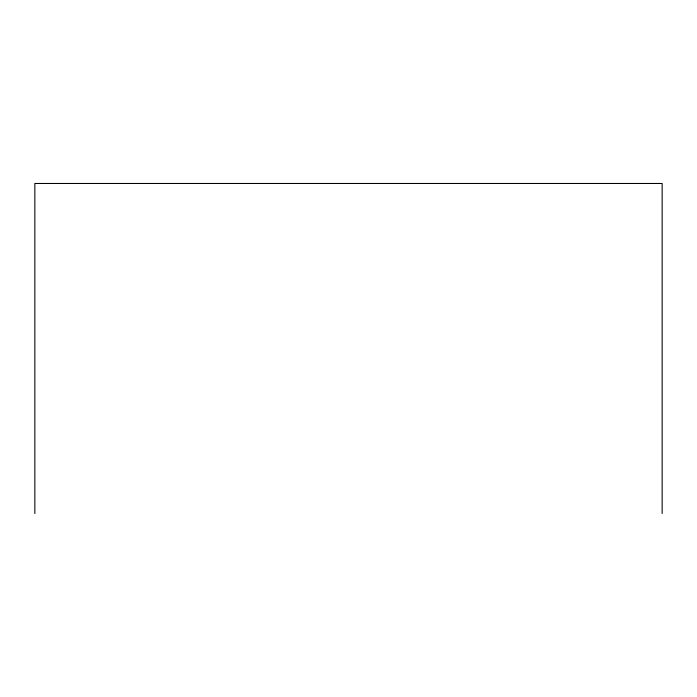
<?xml version="1.0" encoding="UTF-8"?>
<svg xmlns="http://www.w3.org/2000/svg" width="697" height="697" viewBox="0 0 697 697"><rect width="100%" height="100%" fill="white"/><g stroke="black" fill="none" stroke-linecap="round" stroke-linejoin="round"><path stroke-width="1.05" d="M662.15 513.523L662.15 183.477L34.85 183.477L34.85 513.523"/></g></svg>
